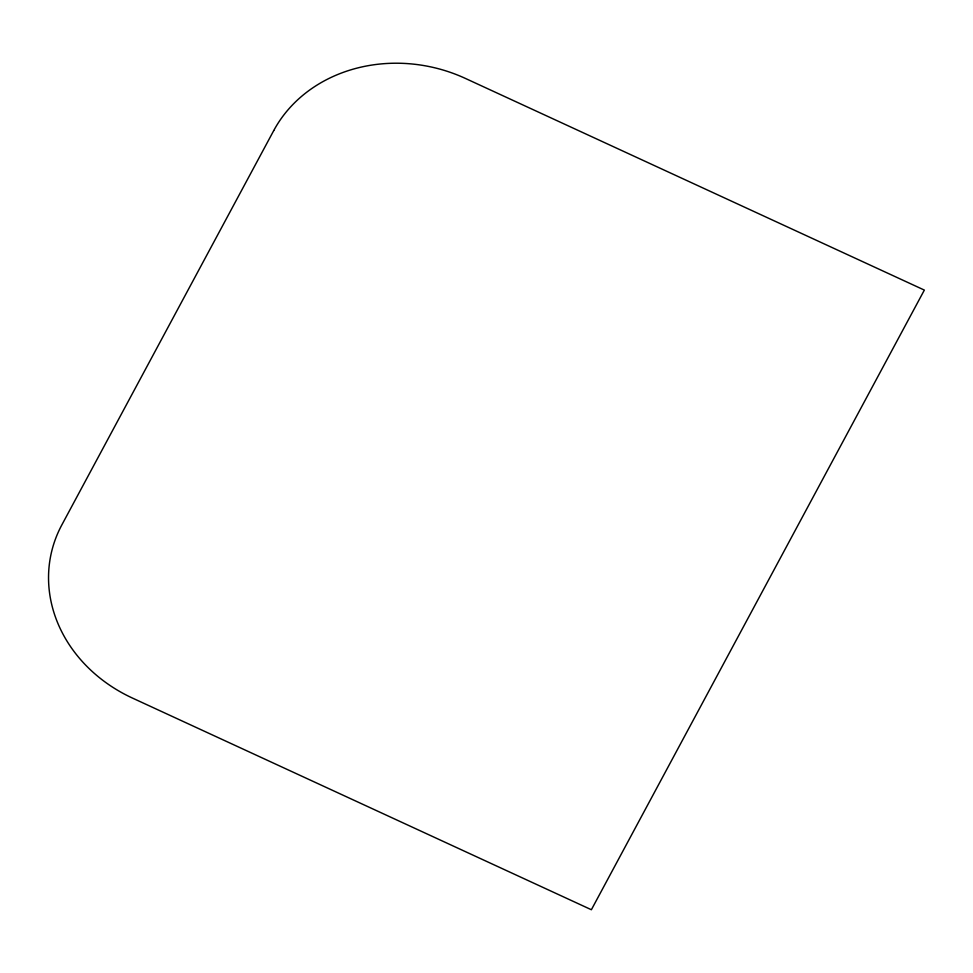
<?xml version="1.0" encoding="UTF-8"?>
<svg xmlns="http://www.w3.org/2000/svg" width="973" height="973" viewBox="0 0 973 973"><rect width="100%" height="100%" fill="white"/><g stroke="black" fill="none" stroke-linecap="round" stroke-linejoin="round"><path stroke-width="1.46" d="M273.729 130.601L61.834 524.921A145.318 126.855 13.1 0 0 132.425 698.055L591.377 909.731L924.35 290.088L465.398 78.424A145.318 126.855 13.1 0 0 273.729 130.601"/></g></svg>
